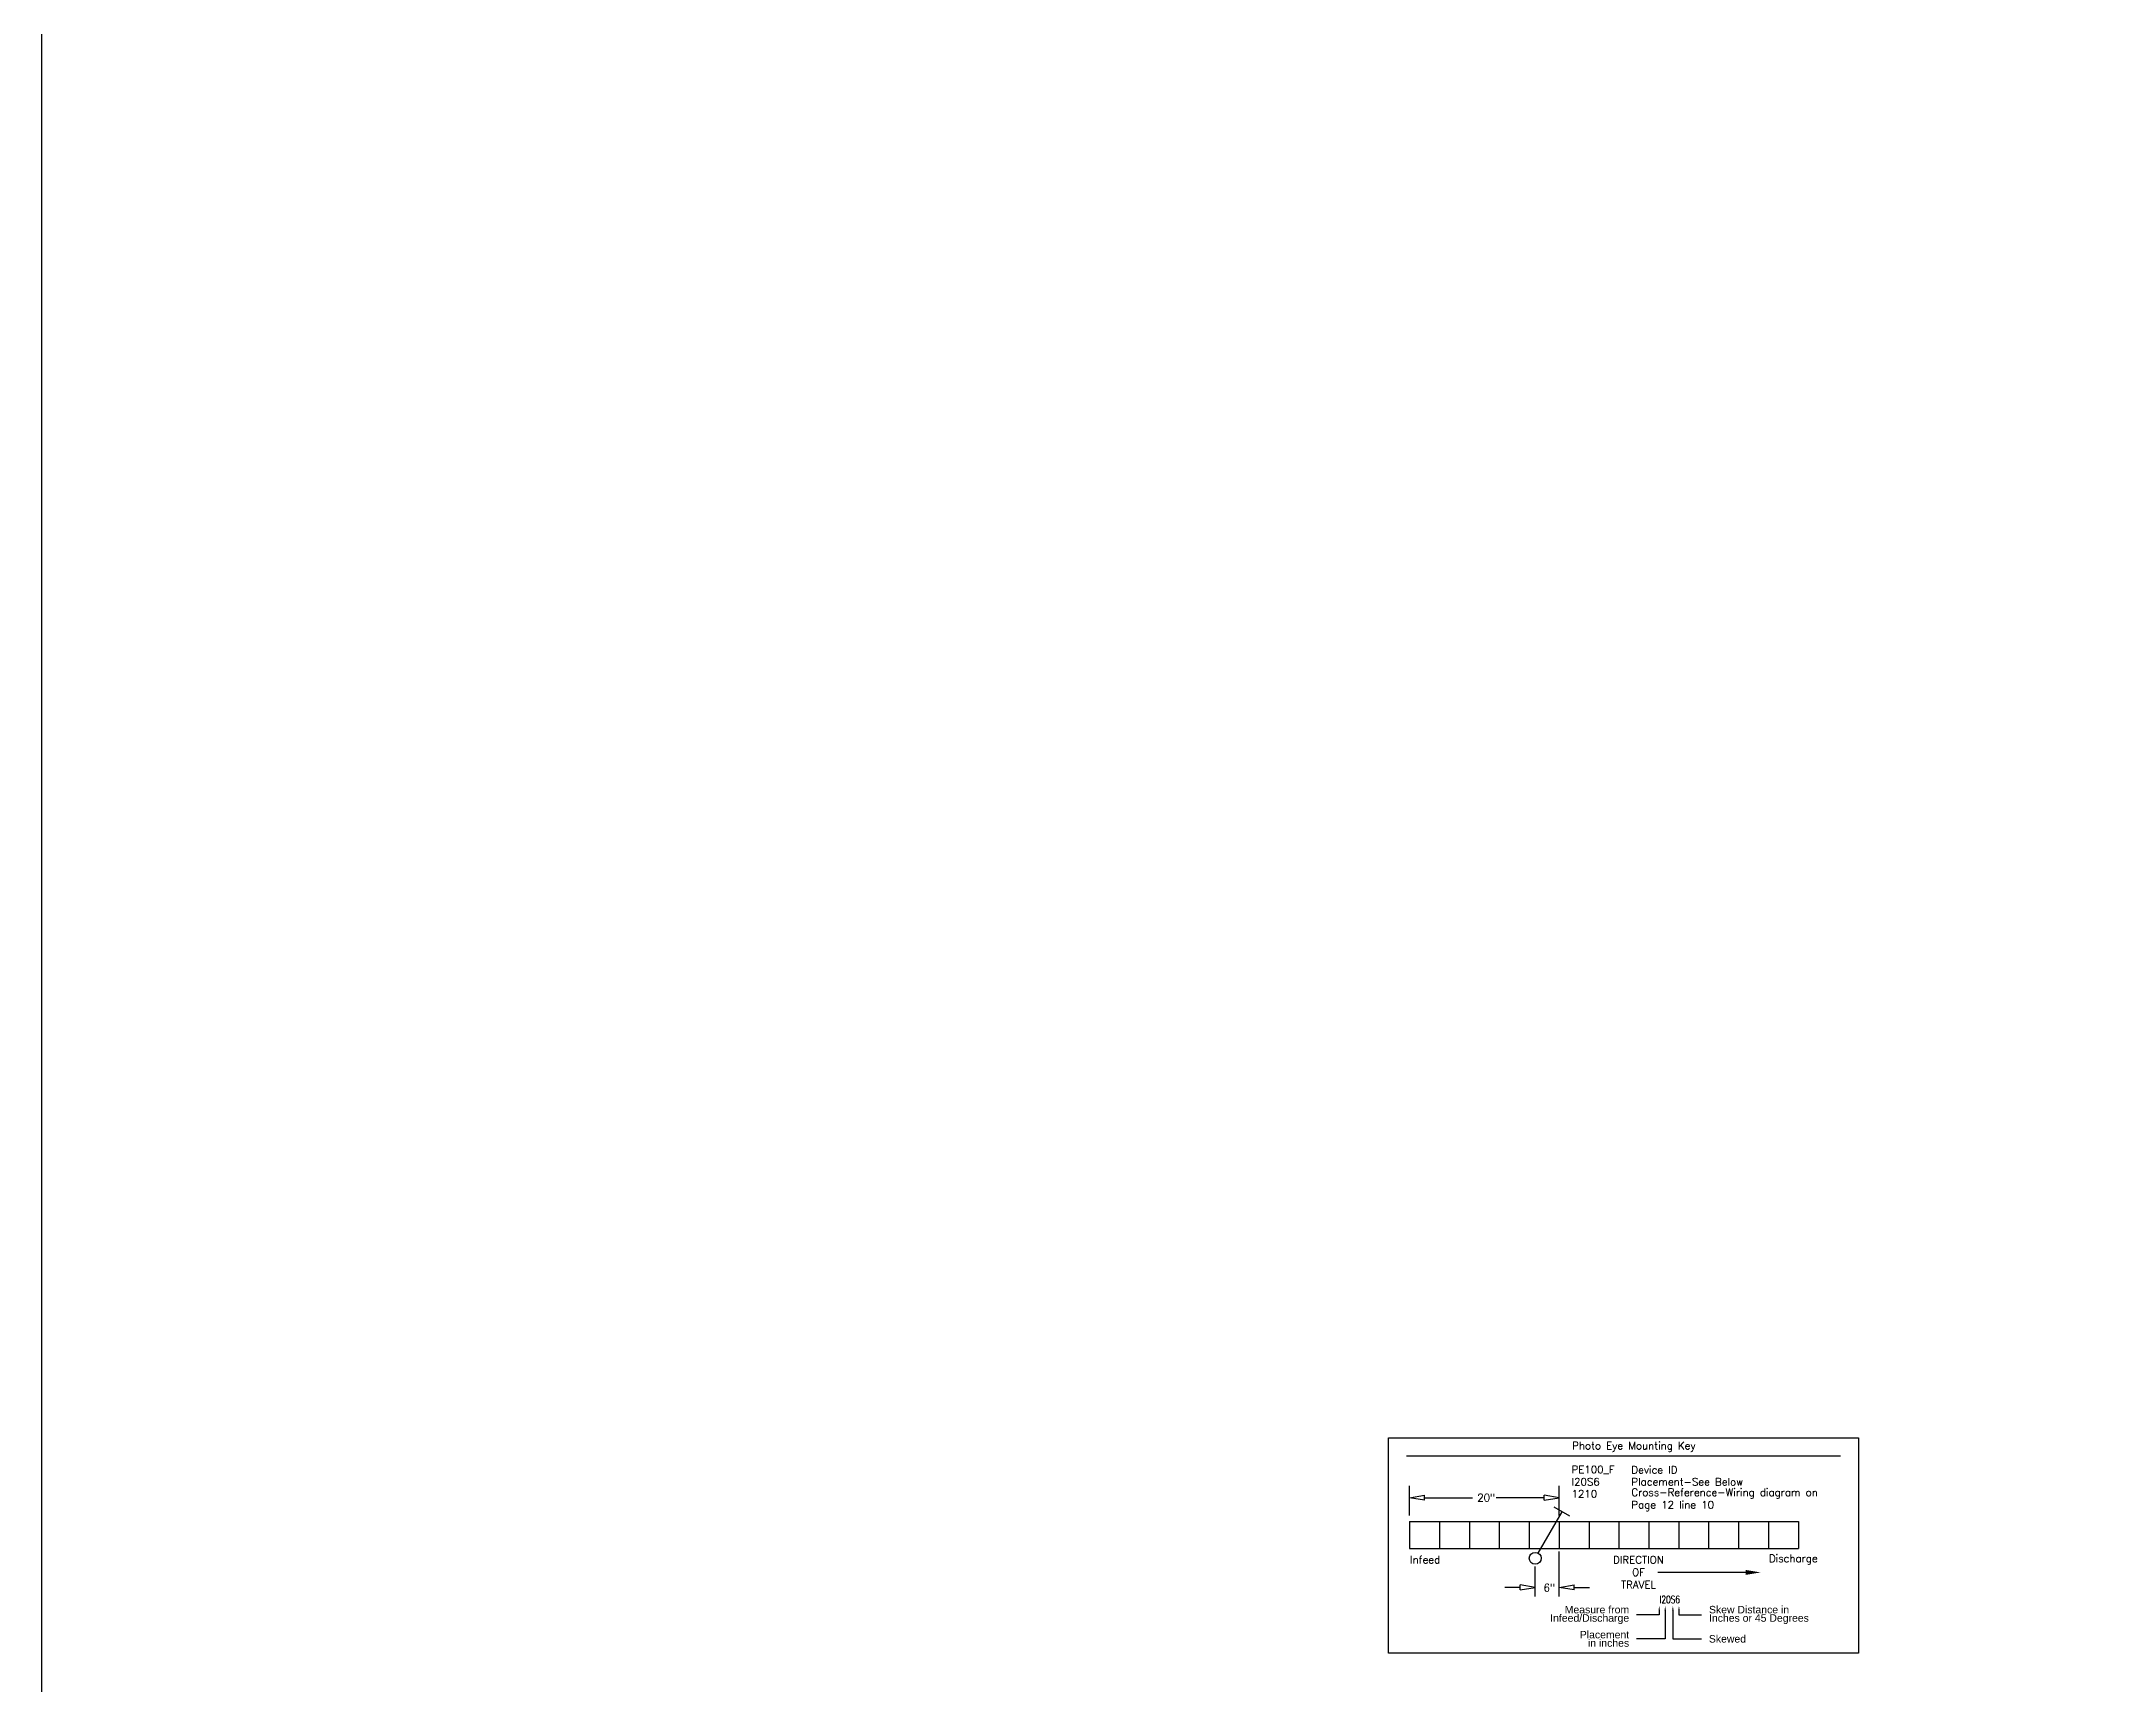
# Model space of a CAD drawing. Header units: inches. Extents: x -21257 to 11444, y 0 to 8704.
# Drawn here: x 0 to 34.66, y 24.74 to 52.2 of the extents above; entities that cross this region are included whole.
import ezdxf
from ezdxf.enums import TextEntityAlignment as Align

# ---------------------------------------------------------------- set-up
doc = ezdxf.new("R2010")
doc.units = ezdxf.units.IN
doc.header["$MEASUREMENT"] = 0
for name, color, linetype in [('ECT_DGRM', 7, 'Continuous'), ('ECT_DGRM_TEXT', 7, 'Continuous'), ('ECT_PAGE_FRAM', 7, 'Continuous')]:
    doc.layers.add(name, color=color, linetype=linetype)
doc.styles.add('RomanS', font='ROMANS.SHX', dxfattribs={"oblique": 0.017453, "height": 1})
doc.styles.get("Standard").update_dxf_attribs({"font": 'helvl.shx'})
doc.styles.add('Symbol Text', font='ROMANS.SHX', dxfattribs={"width": 0.725, "height": 0.125})

# ---------------------------------------------------------------- blocks, each defined once
blk = doc.blocks.new('PEKEY')
at = {"color": 0, "linetype": 'Continuous'}
for p, q in [((0.3, 3.3), (7.556, 3.3)), ((0.35, 2.3), (0.35, 2.8)), ((2.85, 2.3), (2.85, 2.8)), ((3.03, 2.291), (2.77, 2.441)), ((0.35, 2.2), (0.35, 1.75)), ((0.35, 2.2), (6.85, 2.2)), ((0.85, 2.2), (0.85, 1.75)), ((1.35, 2.2), (1.35, 1.75)), ((1.85, 2.2), (1.85, 1.75)), ((2.35, 2.2), (2.35, 1.75)), ((2.5, 1.673), (2.9, 2.366)), ((2.85, 2.2), (2.85, 1.75)), ((3.35, 2.2), (3.35, 1.75)), ((3.85, 2.2), (3.85, 1.75)), ((4.35, 2.2), (4.35, 1.75)), ((4.85, 2.2), (4.85, 1.75)), ((5.35, 2.2), (5.35, 1.75)), ((5.85, 2.2), (5.85, 1.75)), ((6.35, 2.2), (6.35, 1.75)), ((6.85, 2.2), (6.85, 1.75)), ((0.35, 1.75), (6.85, 1.75)), ((2.45, 0.95), (2.45, 1.45)), ((2.85, 0.95), (2.85, 1.7))]:
    blk.add_line(p, q, dxfattribs=at)
at = {"color": 0, "lineweight": -2}
for p, q in [((0.35, 2.6), (0.6, 2.642)), ((0.6, 2.558), (0.35, 2.6)), ((0.6, 2.558), (0.6, 2.642)), ((2.85, 1.1), (3.1, 1.142)), ((3.1, 1.058), (2.85, 1.1)), ((3.1, 1.058), (3.1, 1.142))]:
    blk.add_line(p, q, dxfattribs=at)
at = {"color": 0}
for p, q in [((0.6, 2.6), (1.4, 2.6)), ((3.1, 1.1), (3.36, 1.1)), ((5.967, 1.351), (4.501, 1.351)), ((4.524, 0.717), (4.524, 0.641)), ((4.624, 0.717), (4.624, 0.241)), ((4.524, 0.641), (4.146, 0.641)), ((4.624, 0.241), (4.146, 0.241))]:
    blk.add_line(p, q, dxfattribs=at)
at = {"color": 0, "extrusion": (0, 0, -1)}
for p, q in [((2.6, 2.6), (1.8, 2.6)), ((2.2, 1.1), (1.94, 1.1)), ((4.752, 0.717), (4.752, 0.241)), ((4.854, 0.717), (4.854, 0.641)), ((4.854, 0.641), (5.231, 0.641)), ((4.752, 0.241), (5.229, 0.241))]:
    blk.add_line(p, q, dxfattribs=at)
at = {"color": 0, "lineweight": -2, "extrusion": (0, 0, -1)}
for p, q in [((2.6, 2.558), (2.6, 2.642)), ((2.85, 2.6), (2.6, 2.642)), ((2.6, 2.558), (2.85, 2.6)), ((2.2, 1.058), (2.2, 1.142)), ((2.45, 1.1), (2.2, 1.142)), ((2.2, 1.058), (2.45, 1.1))]:
    blk.add_line(p, q, dxfattribs=at)
at = {"color": 0, "linetype": 'Continuous'}
blk.add_lwpolyline([(0, 3.6), (7.856, 3.6), (7.856, 0), (0, 0)], close=True, dxfattribs=at)
blk.add_circle((2.45, 1.587), 0.1, dxfattribs=at)
at = {"color": 0}
for points in [[(5.967, 1.393), (6.217, 1.351), (5.967, 1.31)], [(4.511, 0.717), (4.524, 0.792), (4.536, 0.717)], [(4.611, 0.717), (4.624, 0.792), (4.636, 0.717)]]:
    blk.add_solid(points, dxfattribs=at)
at = {"color": 0, "extrusion": (0, 0, -1)}
for points in [[(-4.764, 0.717), (-4.752, 0.792), (-4.739, 0.717)], [(-4.866, 0.717), (-4.854, 0.792), (-4.841, 0.717)]]:
    blk.add_solid(points, dxfattribs=at)
at = {"color": 7, "char_height": 0.125, "style": 'RomanS'}
for s, insert, width, attachment_point in [('Photo Eye Mounting Key', (4.1, 3.45), 2.3904, 5), ('PE100_F', (3.058, 3.065), 2.3904, 4), ('Device ID', (4.058, 3.065), 2.3904, 4), ('I20S6', (3.058, 2.865), 2.3904, 4), ('Placement-See Below', (4.058, 2.865), 3.3258, 4), ('20"', (1.631, 2.601), 0.2206, 5), ('1210', (3.058, 2.665), 2.3904, 4), ('Cross-Reference-Wiring diagram on Page 12 line 10', (4.058, 2.565), 3.68987, 4), ('Infeed', (0.358, 1.565), 0.60533, 4), ('Discharge', (6.358, 1.565), 0.6053, 4), ('6"', (2.686, 1.096), 0.22064, 5)]:
    blk.add_mtext(s, dxfattribs=dict(at, insert=insert, width=width, attachment_point=attachment_point))
at = {"color": 7, "char_height": 0.125}
for s, insert, attachment_point in [('{\\Fromans.shx;DIRECTION\\POF\\PTRAVEL}', (4.177, 1.354), 5), ('{\\Fhelvl.shx;Skewed}', (5.354, 0.241), 4)]:
    blk.add_mtext(s, dxfattribs=dict(at, insert=insert, attachment_point=attachment_point))
at = {"color": 7, "char_height": 0.125, "line_spacing_factor": 0.672}
for s, insert, attachment_point in [('{\\Fhelvl.shx;Measure from\\PInfeed/Discharge}', (4.021, 0.641), 6), ('{\\Fhelvl.shx;Skew Distance in\\PInches or 45 Degrees }', (5.356, 0.641), 4), ('{\\Fhelvl.shx;Placement\\Pin inches}', (4.021, 0.241), 6)]:
    blk.add_mtext(s, dxfattribs=dict(at, insert=insert, attachment_point=attachment_point))
at = {"style": 'RomanS', "flags": 3}
for tag in ['ECT_SYMBOL', 'ECT_DESC']:
    blk.add_attdef(tag, (0, 0), '', height=0.125, dxfattribs=at)
at = {"layer": 'ECT_DGRM_TEXT', "color": 7, "linetype": 'Continuous', "style": 'RomanS', "width": 0.725}
blk.add_attdef('Attribute not available 001', text='', height=0.125, dxfattribs=at).set_placement((4.7, 0.8), align=Align.BOTTOM_CENTER)

msp = doc.modelspace()

# ---------------------------------------------------------------- linework, layer by layer
at = {"layer": 'ECT_PAGE_FRAM'}
msp.add_lwpolyline([(0, 0), (11264, 0), (11264, 8704), (0, 8704)], close=True, dxfattribs=at)

# ---------------------------------------------------------------- block references
at = {"layer": 'ECT_DGRM'}
ref = msp.add_blockref('PEKEY', (22.521, 25.259), dxfattribs=at)
ref.add_attrib('Attribute not available 001', 'I20S6', dxfattribs={"layer": 'ECT_DGRM_TEXT', "color": 7, "linetype": 'Continuous', "height": 0.125, "style": 'Symbol Text', "width": 0.725}).set_placement((27.221, 26.059), align=Align.BOTTOM_CENTER)

doc.saveas('drawing.dxf')
